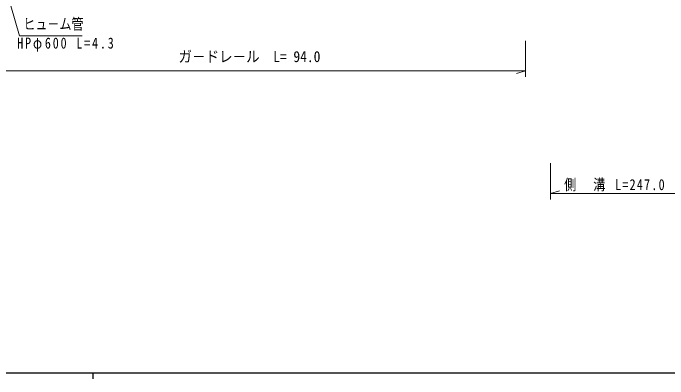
# Model space of a CAD drawing. Units: millimetres, scale not verified. Extents: x 40000 to 680000, y 20000 to 380000.
# Drawn here: x 154718 to 263630, y 204000 to 264849 of the extents above; entities that cross this region are included whole.
import ezdxf
from ezdxf.enums import TextEntityAlignment as Align

# ---------------------------------------------------------------- set-up
doc = ezdxf.new("R2010")
doc.units = ezdxf.units.MM
doc.header["$LTSCALE"] = 1000
doc.linetypes.add('CHAIN', pattern=[18.5, 12, -1.5, 3.5, -1.5])
for name, color, linetype, lineweight in [('M-BGD', 7, 'Continuous', 25), ('M-BMK', 2, 'CHAIN', 13), ('M-STR-HTXT', 7, 'Continuous', 13), ('M-TTL-BAND', 7, 'Continuous', 25)]:
    doc.layers.add(name, color=color, linetype=linetype, lineweight=lineweight)
doc.styles.add('ＭＳ ゴシック', font='')
doc.styles.get('ＭＳ ゴシック').set_extended_font_data('MS Gothic')

msp = doc.modelspace()

# ---------------------------------------------------------------- linework, layer by layer
at = {"layer": 'M-BGD'}
msp.add_open_spline([(326255, 249470), (326457, 251587), (326658, 253703), (326360, 255782), (326037, 258038), (325126, 260250), (323847, 262155), (321730, 265308), (318604, 267624), (315378, 269687), (312041, 271806), (308704, 273703), (305108, 274992), (301635, 276149), (298009, 276765), (294559, 277986), (292466, 278718), (290449, 279685), (288329, 280275), (285980, 280913), (283513, 281116), (281065, 281318), (278655, 281515), (276258, 281683), (273861, 281938), (271682, 282140), (269515, 282412), (267319, 282577), (263736, 282813), (260127, 282703), (256558, 282038), (253396, 281449), (250265, 280424), (247599, 278736), (244700, 276900), (242351, 274281), (240001, 271662)], degree=3, knots=[0, 0, 0, 0, 1, 1, 1, 2, 2, 2, 3, 3, 3, 4, 4, 4, 5, 5, 5, 6, 6, 6, 7, 7, 7, 8, 8, 8, 9, 9, 9, 10, 10, 10, 11, 11, 11, 12, 12, 12, 12], dxfattribs=at)
at = {"layer": 'M-BMK'}
msp.add_open_spline([(343202, 260570), (341377, 263633), (339552, 266696), (337496, 269599), (333661, 275017), (329026, 279880), (324022, 284284), (318989, 288713), (313585, 292678), (307818, 296081), (302036, 299414), (295945, 302172), (289635, 304339), (283319, 306507), (276783, 308084), (270165, 308853), (267749, 309134), (265323, 309307), (262896, 309480)], degree=3, knots=[0, 0, 0, 0, 1, 1, 1, 2, 2, 2, 3, 3, 3, 4, 4, 4, 5, 5, 5, 6, 6, 6, 6], dxfattribs=at)
at = {"layer": 'M-STR-HTXT'}
for p, q in [((239939, 254237), (239939, 260237)), ((149594, 255237), (239939, 255237)), ((239939, 255237), (238439, 254817)), ((244082, 239859), (244082, 233859)), ((244082, 234859), (245582, 235279)), ((244082, 234859), (287736, 234859))]:
    msp.add_line(p, q, dxfattribs=at)
msp.add_lwpolyline([(149135, 283970), (155762, 261076), (166229, 261076)], dxfattribs=at)
at = {"layer": 'M-TTL-BAND'}
for p, q in [((40000, 205000), (579000, 205000)), ((168000, 205000), (168000, 204000))]:
    msp.add_line(p, q, dxfattribs=at)

# ---------------------------------------------------------------- texts
at = {"layer": 'M-STR-HTXT', "style": 'ＭＳ ゴシック'}
for s, width, p in [('ヒュ－ム管', 0.8, (156429, 261576)), ('ガ－ドレ－ル\u3000L= 94.0', 0.9, (182224, 256147))]:
    msp.add_text(s, height=1833, dxfattribs=dict(at, width=width)).set_placement(p, align=Align.BOTTOM_LEFT)
at = {"layer": 'M-STR-HTXT', "char_height": 1833, "attachment_point": 7, "style": 'ＭＳ ゴシック'}
for s, insert in [('\\T1.31;\\W0.8;HPφ600\\~L=4.3', (155407, 258453)), ('\\T1.21;\\W0.8;側\u3000溝\\~L=247.0', (246378, 235203))]:
    msp.add_mtext(s, dxfattribs=dict(at, insert=insert))

doc.saveas('drawing.dxf')
